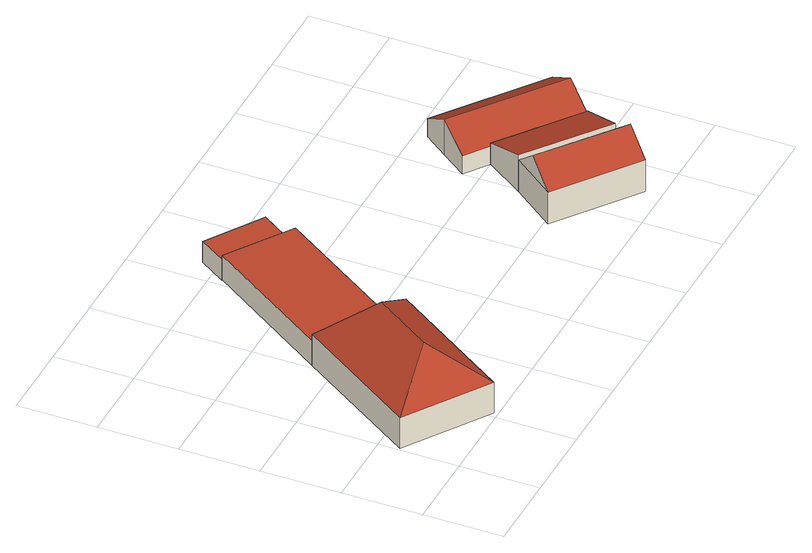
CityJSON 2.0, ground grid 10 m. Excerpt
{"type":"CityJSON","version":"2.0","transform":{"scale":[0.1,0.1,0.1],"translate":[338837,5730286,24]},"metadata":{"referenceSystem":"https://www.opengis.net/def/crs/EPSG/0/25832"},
"CityObjects":{
"building1":{"type":"Building","attributes":{"Geometrietyp2DReferenz":"3000","Gemeindeschluessel":"05170012","function":"31001_2010","roofType":"3200","measuredHeight":9.32},"address":[{"country":"Germany","locality":"Hamminkeln","thoroughfareNumber":"138","thoroughfareName":"Weseler Straße"}],"geometry":[{"type":"Solid","lod":"2","boundaries":[[[[0,1,2,3]],[[4,5,1,0]],[[6,7,5,4]],[[8,9,7,6]],[[3,2,9,8]],[[10,3,8,11]],[[8,6,4,11]],[[11,4,0,10]],[[0,3,10]],[[1,5,7,9,2]]]],"semantics":{"surfaces":[{"type":"WallSurface"},{"type":"RoofSurface"},{"type":"GroundSurface"}],"values":[[0,0,0,0,0,1,1,1,1,2]]}}]},
"building2":{"type":"Building","attributes":{"Geometrietyp2DReferenz":"3000","Gemeindeschluessel":"05170012","function":"31001_2010","roofType":"1000","measuredHeight":3.4},"address":[{"country":"Germany","locality":"Hamminkeln","thoroughfareNumber":"138","thoroughfareName":"Weseler Straße"}],"geometry":[{"type":"Solid","lod":"2","boundaries":[[[[12,13,14,15]],[[16,7,13,12]],[[17,5,7,16]],[[15,14,5,17]],[[16,12,15,17]],[[13,7,5,14]]]],"semantics":{"surfaces":[{"type":"WallSurface"},{"type":"RoofSurface"},{"type":"GroundSurface"}],"values":[[0,0,0,0,1,2]]}}]},
"building3":{"type":"Building","attributes":{"Geometrietyp2DReferenz":"3000","Gemeindeschluessel":"05170012","function":"51009_1610","roofType":"1000","measuredHeight":2.83},"geometry":[{"type":"Solid","lod":"2","boundaries":[[[[18,19,20,21]],[[22,23,19,18]],[[24,25,23,22]],[[21,20,25,24]],[[22,18,21,24]],[[19,23,25,20]]]],"semantics":{"surfaces":[{"type":"WallSurface"},{"type":"RoofSurface"},{"type":"GroundSurface"}],"values":[[0,0,0,0,1,2]]}}]},
"building4":{"type":"Building","attributes":{"Geometrietyp2DReferenz":"3000","Gemeindeschluessel":"05170012","function":"31001_2010","roofType":"3100","measuredHeight":7.21},"address":[{"country":"Germany","locality":"Hamminkeln","thoroughfareNumber":"138","thoroughfareName":"Weseler Straße"}],"geometry":[{"type":"Solid","lod":"2","boundaries":[[[[26,27,28,29]],[[30,31,27,26]],[[32,33,31,30]],[[29,28,33,32]],[[26,34,30]],[[32,35,29]],[[29,35,34,26]],[[30,34,35,32]],[[27,31,33,28]]]],"semantics":{"surfaces":[{"type":"WallSurface"},{"type":"RoofSurface"},{"type":"GroundSurface"}],"values":[[0,0,0,0,0,0,1,1,2]]}}]},
"building5":{"type":"Building","attributes":{"Geometrietyp2DReferenz":"3000","Gemeindeschluessel":"05170012","function":"31001_2010","roofType":"2100","measuredHeight":5.16},"address":[{"country":"Germany","locality":"Hamminkeln","thoroughfareNumber":"138","thoroughfareName":"Weseler Straße"}],"geometry":[{"type":"Solid","lod":"2","boundaries":[[[[36,33,37,38]],[[39,31,33,36]],[[40,41,31,39]],[[38,37,41,40]],[[39,36,38,40]],[[33,31,41,37]]]],"semantics":{"surfaces":[{"type":"WallSurface"},{"type":"RoofSurface"},{"type":"GroundSurface"}],"values":[[0,0,0,0,1,2]]}}]},
"building6":{"type":"Building","attributes":{"Geometrietyp2DReferenz":"3000","Gemeindeschluessel":"05170012","function":"31001_2010","roofType":"3100","measuredHeight":4.97},"address":[{"country":"Germany","locality":"Hamminkeln","thoroughfareNumber":"138","thoroughfareName":"Weseler Straße"}],"geometry":[{"type":"Solid","lod":"2","boundaries":[[[[42,43,44,45]],[[46,47,43,42]],[[48,49,47,46]],[[50,51,49,48]],[[52,53,51,50]],[[54,55,53,52]],[[45,44,55,54]],[[42,45,54,52,46]],[[50,48,46,52]],[[43,47,49,51,53,55,44]]]],"semantics":{"surfaces":[{"type":"WallSurface"},{"type":"RoofSurface"},{"type":"GroundSurface"}],"values":[[0,0,0,0,0,0,0,1,1,2]]}}]}
},
"vertices":[
[2,74,46],[2,74,3],[106,5,3],[106,5,46],[104,228,46],[104,228,3],[186,174,46],[186,174,3],[208,159,46],[208,159,3],[80,79,97],[130,154,97],
[290,332,37],[290,332,3],[209,386,3],[209,386,37],[186,174,37],[104,228,37],
[279,339,31],[279,339,2],[302,374,2],[302,374,31],[209,386,31],[209,386,2],[231,420,31],[231,420,2],
[452,94,49],[452,94,5],[552,19,5],[552,19,49],[494,149,49],[494,149,5],[591,73,49],[591,73,5],[473,122,78],[572,46,78],
[591,73,57],[628,124,5],[628,124,34],[494,149,56],[528,199,34],[528,199,5],
[499,220,29],[499,220,4],[528,199,4],[528,199,29],[523,253,54],[523,253,4],[547,285,29],[547,285,4],[676,189,29],[676,189,4],[652,156,54],[652,156,4],[628,124,29],[628,124,4]
]}
